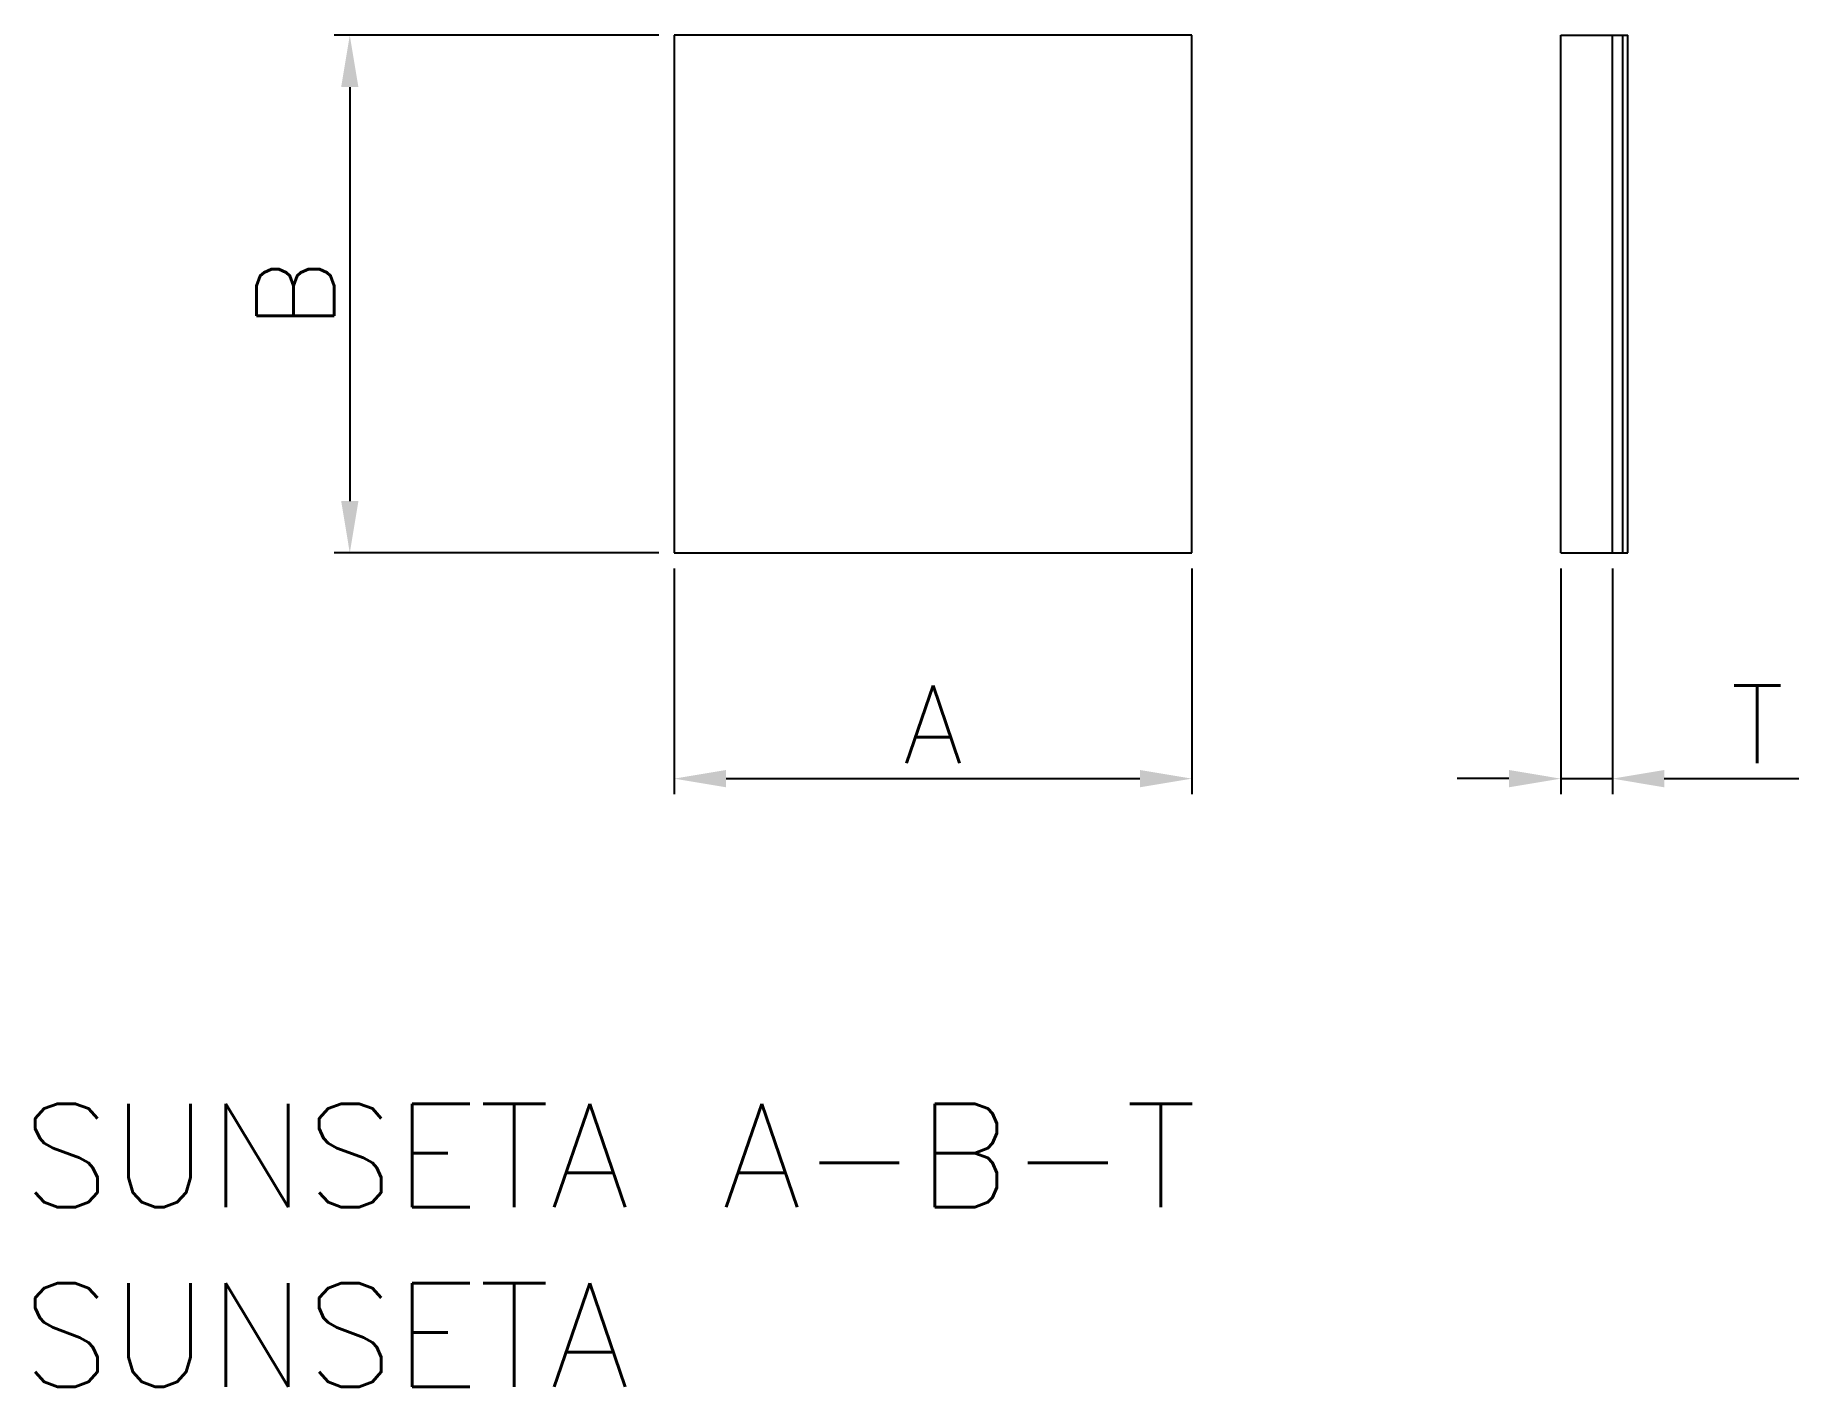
# Model space of a CAD drawing. Extents: x 843 to 1184, y 1425 to 1686.
import ezdxf

# ---------------------------------------------------------------- set-up
doc = ezdxf.new("R2010")
doc.units = 0
doc.header["$MEASUREMENT"] = 0
doc.layers.get('0').update_dxf_attribs({"linetype": 'CONTINUOUS'})
doc.layers.get('DEFPOINTS').update_dxf_attribs({"linetype": 'CONTINUOUS'})
doc.styles.get("Standard").update_dxf_attribs({"font": 'txt.shx'})
doc.dimstyles.new('MISUMI', dxfattribs={"dimtxt": 15, "dimasz": 10, "dimexe": 3, "dimexo": 3, "dimgap": 3, "dimtad": 1, "dimdec": 4, "dimdsep": 46, "dimtxsty": 'STANDARD', "dimcen": 0, "dimadec": 0, "dimazin": 0, "dimtfac": 0.6, "dimtdec": 4, "dimtix": 1, "dimtmove": 2, "dimatfit": 3, "dimfxl": 1, "dimtvp": 1, "dimtolj": 1, "dimarcsym": 0})

# ---------------------------------------------------------------- blocks, each defined once
blk = doc.blocks.new('*D2')
at = {"color": 0, "linetype": 'Continuous', "lineweight": -2}
for p, q in [((963.92, 1685.64), (901.21, 1685.64)), ((904.21, 1675.64), (904.21, 1595.64)), ((963.92, 1585.64), (901.21, 1585.64))]:
    blk.add_line(p, q, dxfattribs=at)
at = {"color": 0, "linetype": 'Continuous'}
for points in [[(902.55, 1675.64), (905.88, 1675.64), (904.21, 1685.64)], [(902.55, 1595.64), (905.88, 1595.64), (904.21, 1585.64)]]:
    blk.add_solid(points, dxfattribs=at)
at = {"layer": 'DEFPOINTS', "color": 0, "linetype": 'Continuous'}
for p in [(966.92, 1685.64), (904.21, 1585.64), (966.92, 1585.64)]:
    blk.add_point(p, dxfattribs=at)
at = {"color": 0, "linetype": 'Continuous', "insert": (893.71, 1635.64), "char_height": 15, "attachment_point": 5, "rotation": 90}
blk.add_mtext('\\A1;B', dxfattribs=at)
blk = doc.blocks.new('*D3')
at = {"color": 0, "linetype": 'Continuous', "lineweight": -2}
for p, q in [((966.92, 1582.64), (966.92, 1539.02)), ((1066.92, 1582.64), (1066.92, 1539.02)), ((976.92, 1542.02), (1056.92, 1542.02))]:
    blk.add_line(p, q, dxfattribs=at)
at = {"color": 0, "linetype": 'Continuous'}
for points in [[(976.92, 1543.69), (976.92, 1540.35), (966.92, 1542.02)], [(1056.92, 1543.69), (1056.92, 1540.35), (1066.92, 1542.02)]]:
    blk.add_solid(points, dxfattribs=at)
at = {"layer": 'DEFPOINTS', "color": 0, "linetype": 'Continuous'}
for p in [(966.92, 1585.64), (1066.92, 1585.64), (1066.92, 1542.02)]:
    blk.add_point(p, dxfattribs=at)
at = {"color": 0, "linetype": 'Continuous', "insert": (1016.92, 1552.52), "char_height": 15, "attachment_point": 5}
blk.add_mtext('\\A1;A', dxfattribs=at)
blk = doc.blocks.new('*D4')
at = {"color": 0, "linetype": 'Continuous', "lineweight": -2}
for p, q in [((1138.22, 1582.64), (1138.22, 1539.02)), ((1148.22, 1582.64), (1148.22, 1539.02)), ((1128.22, 1542.02), (1118.22, 1542.02)), ((1138.22, 1542.02), (1148.22, 1542.02)), ((1158.22, 1542.02), (1184.22, 1542.02))]:
    blk.add_line(p, q, dxfattribs=at)
at = {"color": 0, "linetype": 'Continuous'}
for points in [[(1128.22, 1543.69), (1128.22, 1540.35), (1138.22, 1542.02)], [(1158.22, 1543.69), (1158.22, 1540.35), (1148.22, 1542.02)]]:
    blk.add_solid(points, dxfattribs=at)
at = {"layer": 'DEFPOINTS', "color": 0, "linetype": 'Continuous'}
for p in [(1138.22, 1585.64), (1148.22, 1585.64), (1148.22, 1542.02)]:
    blk.add_point(p, dxfattribs=at)
at = {"color": 0, "linetype": 'Continuous', "insert": (1176.22, 1552.52), "char_height": 15, "attachment_point": 5}
blk.add_mtext('\\A1;T', dxfattribs=at)

msp = doc.modelspace()

# ---------------------------------------------------------------- linework, layer by layer
at = {"color": 7, "linetype": 'Continuous'}
for p, q in [((966.91652, 1685.64061), (966.91652, 1585.64061)), ((1066.91652, 1685.64061), (966.91652, 1685.64061)), ((1066.91652, 1585.64061), (1066.91652, 1685.64061)), ((1138.22305, 1585.64061), (1138.22305, 1685.64061)), ((1138.22305, 1685.64061), (1151.22305, 1685.64061)), ((1148.22305, 1585.64061), (1148.22305, 1685.64061)), ((1150.22305, 1585.64061), (1150.22305, 1685.64061)), ((1151.22305, 1585.64061), (1151.22305, 1685.64061)), ((966.91652, 1585.64061), (1066.91652, 1585.64061)), ((1138.22305, 1585.64061), (1151.22305, 1585.64061))]:
    msp.add_line(p, q, dxfattribs=at)

# ---------------------------------------------------------------- texts
for s, p in [('SUNSETA A-B-T', (840.859, 1459.21618)), ('SUNSETA', (840.859, 1424.53816))]:
    msp.add_text(s, height=20).set_placement(p)

# ---------------------------------------------------------------- dimensions: what is measured, and where the dimension line sits
at = {"color": 4, "linetype": 'Continuous'}
dim = msp.add_linear_dim(base=(904.21177, 1585.64061), p1=(966.91652, 1685.64061), p2=(966.91652, 1585.64061), angle=90, text='B', dimstyle='MISUMI', override={"dimtmove": 0, "dimtzin": 0}, dxfattribs=at)
dim.commit()
dim.dimension.update_dxf_attribs({"geometry": '*D2', "text_midpoint": (893.71177, 1635.64061)})
dim = msp.add_linear_dim(base=(1066.91652, 1542.02088), p1=(966.91652, 1585.64061), p2=(1066.91652, 1585.64061), text='A', dimstyle='MISUMI', override={"dimtmove": 0, "dimtzin": 0}, dxfattribs=at)
dim.commit()
dim.dimension.update_dxf_attribs({"geometry": '*D3', "text_midpoint": (1016.91652, 1552.52088)})
dim = msp.add_linear_dim(base=(1148.22305, 1542.02088), p1=(1138.22305, 1585.64061), p2=(1148.22305, 1585.64061), text='T', dimstyle='MISUMI', override={"dimtmove": 0, "dimtzin": 0}, dxfattribs=at)
dim.commit()
dim.dimension.update_dxf_attribs({"geometry": '*D4', "text_midpoint": (1176.22305, 1542.02088), "dimtype": 160})

doc.saveas('drawing.dxf')
